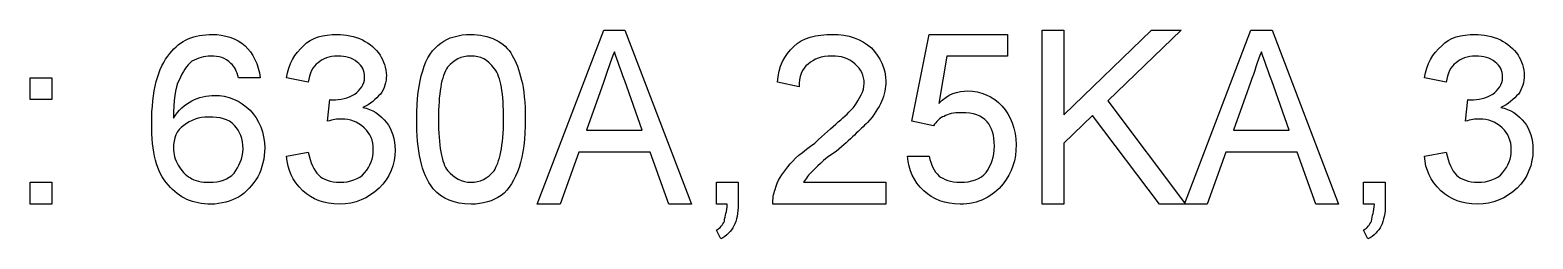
# Model space of a CAD drawing. Header units: millimetres. Extents: x 12 to 286, y 8 to 173.
# Drawn here: x 96.27 to 108.48, y 106.5 to 108.2 of the extents above; entities that cross this region are included whole.
import ezdxf

# ---------------------------------------------------------------- set-up
doc = ezdxf.new("R2010")
doc.units = ezdxf.units.MM
doc.layers.get('0').update_dxf_attribs({"linetype": 'CONTINUOUS'})

msp = doc.modelspace()

# ---------------------------------------------------------------- linework, layer by layer
at = {"color": 0}
for p, q in [((100.391, 106.785), (100.933, 108.197)), ((100.933, 108.197), (101.103, 108.197)), ((101.103, 108.197), (101.644, 106.785)), ((103.434, 107.457), (103.576, 108.162)), ((103.576, 108.162), (104.21, 108.162)), ((104.21, 108.162), (104.21, 107.986)), ((104.492, 106.785), (104.492, 108.197)), ((104.492, 108.197), (104.669, 108.197)), ((104.669, 108.197), (104.669, 107.51)), ((104.669, 107.51), (105.381, 108.197)), ((105.621, 108.197), (105.026, 107.623)), ((105.381, 108.197), (105.621, 108.197)), ((105.649, 106.785), (106.189, 108.197)), ((106.189, 108.197), (106.36, 108.197)), ((106.36, 108.197), (106.9, 106.785)), ((103.719, 107.986), (103.653, 107.601)), ((104.21, 107.986), (103.719, 107.986)), ((96.2724, 107.633), (96.2724, 107.81)), ((96.2724, 107.81), (96.4487, 107.81)), ((96.4487, 107.81), (96.4487, 107.633)), ((98.1424, 107.81), (97.966, 107.81)), ((98.1424, 107.81), (98.1424, 107.81)), ((98.5312, 107.774), (98.3548, 107.81)), ((107.774, 107.774), (107.597, 107.81)), ((100.929, 107.771), (100.791, 107.385)), ((101.244, 107.385), (101.119, 107.739)), ((102.518, 107.738), (102.342, 107.774)), ((106.185, 107.771), (106.047, 107.385)), ((106.5, 107.385), (106.375, 107.739)), ((96.4487, 107.633), (96.2724, 107.633)), ((98.6882, 107.457), (98.7062, 107.633)), ((105.026, 107.623), (105.657, 106.785)), ((107.931, 107.457), (107.949, 107.633)), ((99.4131, 107.473), (99.4131, 107.473)), ((103.61, 107.421), (103.434, 107.457)), ((104.903, 107.505), (104.669, 107.28)), ((105.445, 106.785), (104.903, 107.505)), ((100.791, 107.385), (101.244, 107.385)), ((106.047, 107.385), (106.5, 107.385)), ((98.3548, 107.174), (98.5312, 107.208)), ((100.729, 107.208), (100.578, 106.785)), ((101.308, 107.208), (100.729, 107.208)), ((101.46, 106.785), (101.308, 107.208)), ((103.4, 107.174), (103.576, 107.174)), ((104.669, 107.28), (104.669, 106.785)), ((105.985, 107.208), (105.833, 106.785)), ((106.564, 107.208), (105.985, 107.208)), ((106.715, 106.785), (106.564, 107.208)), ((107.597, 107.174), (107.774, 107.208)), ((96.2724, 106.785), (96.2724, 106.962)), ((96.2724, 106.962), (96.4487, 106.962)), ((96.4487, 106.962), (96.4487, 106.785)), ((101.847, 106.785), (101.847, 106.962)), ((101.847, 106.962), (102.023, 106.962)), ((102.023, 106.962), (102.023, 106.785)), ((102.555, 106.962), (103.223, 106.962)), ((103.223, 106.962), (103.223, 106.785)), ((107.104, 106.785), (107.104, 106.962)), ((107.104, 106.962), (107.28, 106.962)), ((107.28, 106.962), (107.28, 106.785)), ((96.4487, 106.785), (96.2724, 106.785)), ((100.578, 106.785), (100.391, 106.785)), ((101.644, 106.785), (101.46, 106.785)), ((101.935, 106.785), (101.847, 106.785)), ((103.223, 106.785), (102.306, 106.785)), ((104.669, 106.785), (104.492, 106.785)), ((105.657, 106.785), (105.445, 106.785)), ((105.833, 106.785), (105.649, 106.785)), ((106.9, 106.785), (106.715, 106.785)), ((107.191, 106.785), (107.104, 106.785)), ((101.883, 106.503), (101.847, 106.575)), ((107.138, 106.503), (107.104, 106.575))]:
    msp.add_line(p, q, dxfattribs=at)
for points in [[(97.4079, 108.008), (97.4908, 108.114), (97.608, 108.162), (97.7526, 108.162)], [(97.7526, 108.162), (97.8503, 108.162), (97.9495, 108.131), (98.0186, 108.069)], [(98.4938, 108.07), (98.5559, 108.137), (98.6578, 108.162), (98.7654, 108.162)], [(98.7654, 108.162), (98.8328, 108.162), (98.9087, 108.147), (98.9722, 108.117)], [(99.6086, 108.09), (99.6668, 108.137), (99.755, 108.162), (99.8541, 108.162)], [(99.8541, 108.162), (99.9201, 108.162), (99.9931, 108.147), (100.054, 108.118)], [(102.476, 108.063), (102.544, 108.137), (102.66, 108.162), (102.791, 108.162)], [(102.791, 108.162), (102.915, 108.162), (103.029, 108.125), (103.106, 108.052)], [(107.738, 108.07), (107.798, 108.137), (107.9, 108.162), (108.008, 108.162)], [(108.008, 108.162), (108.075, 108.162), (108.151, 108.147), (108.215, 108.117)], [(98.0186, 108.069), (98.0818, 108.013), (98.1287, 107.92), (98.1424, 107.81)], [(98.3548, 107.81), (98.3753, 107.921), (98.4222, 108.008), (98.4938, 108.07)], [(98.9722, 108.117), (99.0286, 108.089), (99.0822, 108.045), (99.1154, 107.993)], [(99.4615, 107.867), (99.4904, 107.973), (99.544, 108.045), (99.6086, 108.09)], [(100.054, 108.118), (100.112, 108.092), (100.159, 108.046), (100.189, 107.991)], [(102.342, 107.774), (102.352, 107.9), (102.398, 107.997), (102.476, 108.063)], [(103.106, 108.052), (103.175, 107.98), (103.223, 107.887), (103.223, 107.779)], [(107.597, 107.81), (107.618, 107.921), (107.665, 108.008), (107.738, 108.07)], [(108.215, 108.117), (108.271, 108.089), (108.325, 108.045), (108.358, 107.993)], [(97.2605, 107.439), (97.2605, 107.705), (97.3102, 107.889), (97.4079, 108.008)], [(97.5872, 107.944), (97.5445, 107.912), (97.5127, 107.858), (97.4824, 107.79)], [(97.7417, 107.986), (97.6824, 107.986), (97.6383, 107.972), (97.5872, 107.944)], [(97.904, 107.927), (97.8574, 107.973), (97.8062, 107.986), (97.7417, 107.986)], [(97.966, 107.81), (97.9523, 107.863), (97.9318, 107.902), (97.904, 107.927)], [(98.6123, 107.932), (98.5668, 107.903), (98.5435, 107.844), (98.5312, 107.774)], [(98.7721, 107.986), (98.6977, 107.986), (98.655, 107.968), (98.6123, 107.932)], [(98.9281, 107.938), (98.8854, 107.973), (98.8356, 107.986), (98.7721, 107.986)], [(98.9901, 107.813), (98.9901, 107.873), (98.9693, 107.904), (98.9281, 107.938)], [(99.1154, 107.993), (99.1415, 107.951), (99.1665, 107.887), (99.1665, 107.829)], [(99.8527, 107.986), (99.7726, 107.986), (99.7148, 107.956), (99.664, 107.896)], [(100.046, 107.884), (99.9878, 107.961), (99.9338, 107.986), (99.8527, 107.986)], [(100.189, 107.991), (100.219, 107.947), (100.244, 107.87), (100.265, 107.792)], [(101.019, 108.02), (100.984, 107.943), (100.961, 107.859), (100.929, 107.771)], [(101.119, 107.739), (101.072, 107.867), (101.043, 107.95), (101.019, 108.02)], [(102.592, 107.92), (102.541, 107.887), (102.518, 107.815), (102.518, 107.738)], [(102.786, 107.986), (102.698, 107.986), (102.64, 107.964), (102.592, 107.92)], [(102.974, 107.921), (102.915, 107.973), (102.864, 107.986), (102.786, 107.986)], [(103.047, 107.765), (103.047, 107.83), (103.022, 107.88), (102.974, 107.921)], [(106.274, 108.02), (106.241, 107.943), (106.218, 107.859), (106.185, 107.771)], [(106.375, 107.739), (106.328, 107.867), (106.299, 107.95), (106.274, 108.02)], [(107.855, 107.932), (107.81, 107.903), (107.786, 107.844), (107.774, 107.774)], [(108.015, 107.986), (107.942, 107.986), (107.898, 107.968), (107.855, 107.932)], [(108.172, 107.938), (108.128, 107.973), (108.078, 107.986), (108.015, 107.986)], [(108.233, 107.813), (108.233, 107.873), (108.212, 107.904), (108.172, 107.938)], [(108.358, 107.993), (108.385, 107.951), (108.409, 107.887), (108.409, 107.829)], [(97.4824, 107.79), (97.4492, 107.73), (97.4383, 107.621), (97.4369, 107.483)], [(98.9101, 107.676), (98.9542, 107.714), (98.9901, 107.752), (98.9901, 107.813)], [(99.1665, 107.829), (99.1665, 107.778), (99.15, 107.722), (99.1182, 107.677)], [(99.4131, 107.473), (99.4131, 107.638), (99.4297, 107.764), (99.4615, 107.867)], [(99.664, 107.896), (99.6128, 107.826), (99.5895, 107.678), (99.5895, 107.473)], [(100.119, 107.473), (100.119, 107.685), (100.094, 107.816), (100.046, 107.884)], [(100.265, 107.792), (100.283, 107.719), (100.295, 107.607), (100.295, 107.473)], [(108.152, 107.676), (108.197, 107.714), (108.233, 107.752), (108.233, 107.813)], [(108.409, 107.829), (108.409, 107.778), (108.392, 107.722), (108.361, 107.677)], [(97.5857, 107.622), (97.6422, 107.655), (97.7071, 107.667), (97.7717, 107.667)], [(97.7717, 107.667), (97.8778, 107.667), (97.9798, 107.628), (98.0599, 107.547)], [(98.7309, 107.63), (98.7887, 107.632), (98.8579, 107.646), (98.9101, 107.676)], [(99.1182, 107.677), (99.0783, 107.64), (99.0381, 107.594), (98.975, 107.568)], [(102.961, 107.57), (103.011, 107.644), (103.047, 107.701), (103.047, 107.765)], [(103.223, 107.779), (103.223, 107.734), (103.211, 107.669), (103.189, 107.617)], [(103.653, 107.601), (103.726, 107.68), (103.808, 107.703), (103.89, 107.703)], [(103.89, 107.703), (103.989, 107.703), (104.093, 107.662), (104.169, 107.581)], [(107.975, 107.63), (108.033, 107.632), (108.1, 107.646), (108.152, 107.676)], [(108.361, 107.677), (108.321, 107.64), (108.281, 107.594), (108.217, 107.568)], [(97.4369, 107.483), (97.4781, 107.547), (97.5279, 107.592), (97.5857, 107.622)], [(98.0599, 107.547), (98.1301, 107.473), (98.1784, 107.366), (98.1784, 107.239)], [(98.7062, 107.633), (98.7062, 107.632), (98.7256, 107.63), (98.7309, 107.63)], [(98.975, 107.568), (99.0494, 107.559), (99.121, 107.509), (99.1665, 107.448)], [(102.647, 107.281), (102.792, 107.418), (102.904, 107.503), (102.961, 107.57)], [(103.189, 107.617), (103.166, 107.568), (103.127, 107.506), (103.075, 107.447)], [(104.169, 107.581), (104.233, 107.505), (104.282, 107.395), (104.282, 107.267)], [(107.949, 107.633), (107.949, 107.632), (107.968, 107.63), (107.975, 107.63)], [(108.217, 107.568), (108.293, 107.559), (108.363, 107.509), (108.41, 107.448)], [(97.3956, 106.939), (97.2965, 107.047), (97.2605, 107.206), (97.2605, 107.439)], [(97.5212, 107.422), (97.4605, 107.388), (97.4369, 107.316), (97.4369, 107.24)], [(97.7223, 107.491), (97.6422, 107.491), (97.5762, 107.468), (97.5212, 107.422)], [(97.9318, 107.422), (97.8849, 107.479), (97.8147, 107.491), (97.7223, 107.491)], [(98.002, 107.234), (98.002, 107.316), (97.9784, 107.375), (97.9318, 107.422)], [(98.8025, 107.474), (98.764, 107.48), (98.7337, 107.469), (98.6882, 107.457)], [(98.9873, 107.404), (98.9281, 107.457), (98.8769, 107.474), (98.8025, 107.474)], [(99.1665, 107.448), (99.2131, 107.39), (99.2367, 107.313), (99.2367, 107.224)], [(99.5468, 106.908), (99.4474, 107.038), (99.4131, 107.221), (99.4131, 107.473)], [(99.5895, 107.473), (99.5895, 107.262), (99.6142, 107.118), (99.6654, 107.056)], [(100.041, 107.056), (100.083, 107.122), (100.119, 107.257), (100.119, 107.473)], [(100.295, 107.473), (100.295, 107.322), (100.278, 107.184), (100.245, 107.082)], [(103.075, 107.447), (103.013, 107.39), (102.937, 107.311), (102.82, 107.213)], [(103.696, 107.497), (103.657, 107.487), (103.634, 107.453), (103.61, 107.421)], [(103.838, 107.527), (103.772, 107.527), (103.729, 107.517), (103.696, 107.497)], [(104.045, 107.454), (104.001, 107.503), (103.936, 107.527), (103.838, 107.527)], [(104.105, 107.255), (104.105, 107.346), (104.085, 107.406), (104.045, 107.454)], [(108.045, 107.474), (108.006, 107.48), (107.976, 107.469), (107.931, 107.457)], [(108.23, 107.404), (108.17, 107.457), (108.119, 107.474), (108.045, 107.474)], [(108.41, 107.448), (108.456, 107.39), (108.479, 107.313), (108.479, 107.224)], [(99.0604, 107.226), (99.0604, 107.305), (99.0353, 107.357), (98.9873, 107.404)], [(108.303, 107.226), (108.303, 107.305), (108.278, 107.357), (108.23, 107.404)], [(97.4369, 107.24), (97.4369, 107.193), (97.4492, 107.145), (97.4757, 107.1)], [(97.9304, 107.035), (97.966, 107.094), (98.002, 107.149), (98.002, 107.234)], [(98.1784, 107.239), (98.1784, 107.158), (98.159, 107.078), (98.122, 107.007)], [(98.4885, 106.894), (98.4003, 106.977), (98.3657, 107.06), (98.3548, 107.174)], [(98.5312, 107.208), (98.5492, 107.122), (98.5781, 107.059), (98.6166, 107.02)], [(98.9901, 107.038), (99.0367, 107.1), (99.0604, 107.152), (99.0604, 107.226)], [(99.2367, 107.224), (99.2367, 107.108), (99.1941, 106.998), (99.1073, 106.914)], [(102.428, 107.087), (102.471, 107.151), (102.549, 107.21), (102.647, 107.281)], [(102.82, 107.213), (102.711, 107.144), (102.653, 107.078), (102.625, 107.049)], [(103.531, 106.893), (103.445, 106.974), (103.411, 107.057), (103.4, 107.174)], [(103.576, 107.174), (103.589, 107.104), (103.615, 107.05), (103.653, 107.016)], [(104.038, 107.042), (104.08, 107.104), (104.105, 107.167), (104.105, 107.255)], [(104.282, 107.267), (104.282, 107.148), (104.246, 107.038), (104.176, 106.95)], [(107.731, 106.894), (107.644, 106.977), (107.608, 107.06), (107.597, 107.174)], [(107.774, 107.208), (107.793, 107.122), (107.821, 107.059), (107.859, 107.02)], [(108.233, 107.038), (108.279, 107.1), (108.303, 107.152), (108.303, 107.226)], [(108.479, 107.224), (108.479, 107.108), (108.436, 106.998), (108.35, 106.914)], [(97.4757, 107.1), (97.5004, 107.056), (97.5349, 107.021), (97.5748, 106.998)], [(99.6654, 107.056), (99.7148, 106.998), (99.7797, 106.962), (99.8541, 106.962)], [(99.8541, 106.962), (99.9229, 106.962), (99.9906, 106.994), (100.041, 107.056)], [(100.245, 107.082), (100.207, 106.986), (100.164, 106.903), (100.099, 106.856)], [(102.325, 106.905), (102.34, 106.976), (102.381, 107.028), (102.428, 107.087)], [(97.7427, 106.785), (97.5928, 106.785), (97.4852, 106.837), (97.3956, 106.939)], [(97.5748, 106.998), (97.6051, 106.974), (97.6672, 106.962), (97.7304, 106.962)], [(97.7304, 106.962), (97.8119, 106.962), (97.8835, 106.987), (97.9304, 107.035)], [(98.122, 107.007), (98.0793, 106.944), (98.0324, 106.881), (97.966, 106.842)], [(98.6166, 107.02), (98.6497, 106.986), (98.7129, 106.962), (98.7887, 106.962)], [(98.7887, 106.962), (98.873, 106.962), (98.9432, 106.988), (98.9901, 107.038)], [(102.625, 107.049), (102.596, 107.027), (102.574, 106.991), (102.555, 106.962)], [(103.653, 107.016), (103.691, 106.986), (103.751, 106.962), (103.827, 106.962)], [(103.827, 106.962), (103.921, 106.962), (103.992, 106.988), (104.038, 107.042)], [(104.176, 106.95), (104.09, 106.845), (103.974, 106.785), (103.827, 106.785)], [(107.859, 107.02), (107.894, 106.986), (107.956, 106.962), (108.031, 106.962)], [(108.031, 106.962), (108.115, 106.962), (108.187, 106.988), (108.233, 107.038)], [(97.966, 106.842), (97.9015, 106.809), (97.827, 106.785), (97.7427, 106.785)], [(98.7834, 106.785), (98.6635, 106.785), (98.5654, 106.821), (98.4885, 106.894)], [(99.1073, 106.914), (99.0177, 106.832), (98.9143, 106.785), (98.7834, 106.785)], [(99.8541, 106.785), (99.7176, 106.785), (99.6213, 106.827), (99.5468, 106.908)], [(100.099, 106.856), (100.029, 106.809), (99.9518, 106.785), (99.8541, 106.785)], [(102.306, 106.785), (102.304, 106.827), (102.31, 106.867), (102.325, 106.905)], [(103.827, 106.785), (103.704, 106.785), (103.607, 106.821), (103.531, 106.893)], [(108.026, 106.785), (107.906, 106.785), (107.81, 106.821), (107.731, 106.894)], [(108.35, 106.914), (108.26, 106.832), (108.157, 106.785), (108.026, 106.785)], [(101.912, 106.648), (101.916, 106.691), (101.933, 106.725), (101.935, 106.785)], [(102.023, 106.785), (102.023, 106.712), (102.012, 106.653), (101.989, 106.608)], [(107.167, 106.648), (107.173, 106.691), (107.189, 106.725), (107.191, 106.785)], [(107.28, 106.785), (107.28, 106.712), (107.268, 106.653), (107.246, 106.608)], [(101.847, 106.575), (101.876, 106.591), (101.898, 106.615), (101.912, 106.648)], [(101.989, 106.608), (101.967, 106.564), (101.931, 106.528), (101.883, 106.503)], [(107.104, 106.575), (107.133, 106.591), (107.153, 106.615), (107.167, 106.648)], [(107.246, 106.608), (107.223, 106.564), (107.188, 106.528), (107.138, 106.503)]]:
    msp.add_open_spline(points, degree=3, dxfattribs=at)

doc.saveas('drawing.dxf')
